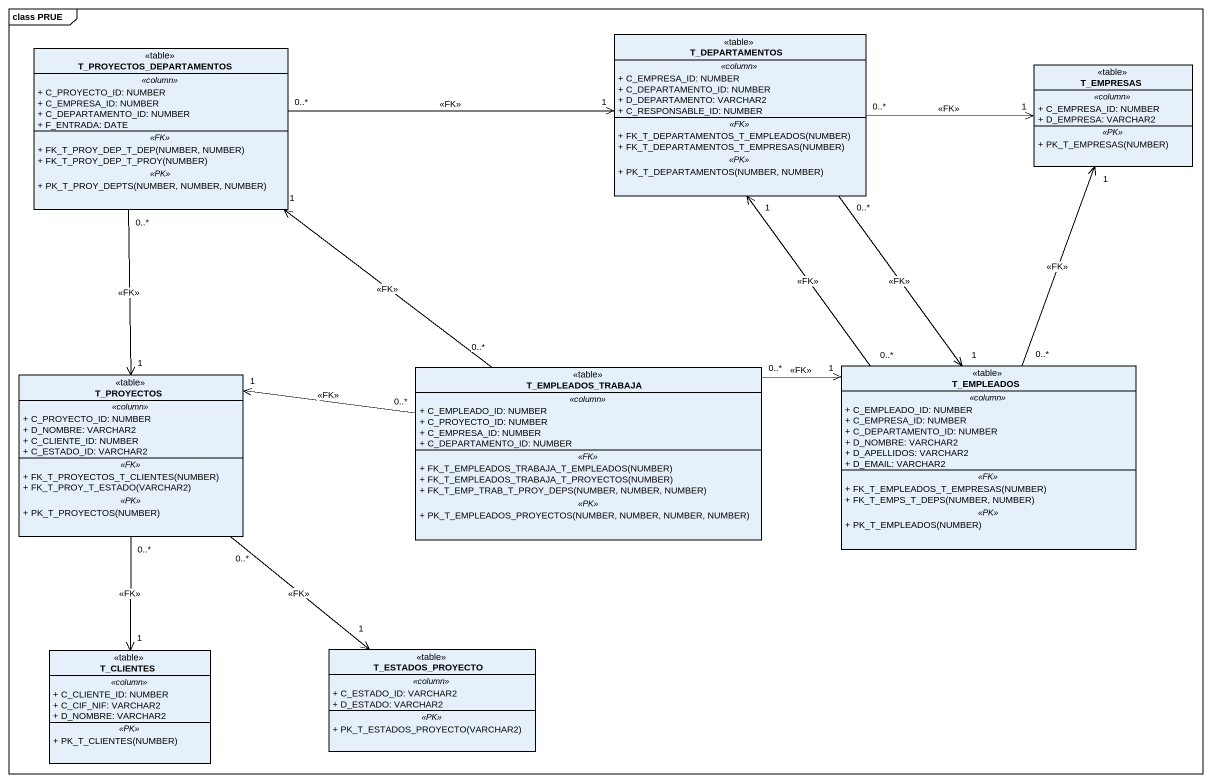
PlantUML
@startuml
mainframe class PRUE
hide circle
hide empty members
skinparam classAttributeIconSize 0
class T_DEPARTAMENTOS <<table>> {
  .. <<column>> ..
  + C_EMPRESA_ID: NUMBER
  + C_DEPARTAMENTO_ID: NUMBER
  + D_DEPARTAMENTO: VARCHAR2
  + C_RESPONSABLE_ID: NUMBER
  .. <<FK>> ..
  + FK_T_DEPARTAMENTOS_T_EMPLEADOS(NUMBER)
  + FK_T_DEPARTAMENTOS_T_EMPRESAS(NUMBER)
  .. <<PK>> ..
  + PK_T_DEPARTAMENTOS(NUMBER, NUMBER)
}
class T_PROYECTOS_DEPARTAMENTOS <<table>> {
  .. <<column>> ..
  + C_PROYECTO_ID: NUMBER
  + C_EMPRESA_ID: NUMBER
  + C_DEPARTAMENTO_ID: NUMBER
  + F_ENTRADA: DATE
  .. <<FK>> ..
  + FK_T_PROY_DEP_T_DEP(NUMBER, NUMBER)
  + FK_T_PROY_DEP_T_PROY(NUMBER)
  .. <<PK>> ..
  + PK_T_PROY_DEPTS(NUMBER, NUMBER, NUMBER)
}
class T_EMPRESAS <<table>> {
  .. <<column>> ..
  + C_EMPRESA_ID: NUMBER
  + D_EMPRESA: VARCHAR2
  .. <<PK>> ..
  + PK_T_EMPRESAS(NUMBER)
}
class T_PROYECTOS <<table>> {
  .. <<column>> ..
  + C_PROYECTO_ID: NUMBER
  + D_NOMBRE: VARCHAR2
  + C_CLIENTE_ID: NUMBER
  + C_ESTADO_ID: VARCHAR2
  .. <<FK>> ..
  + FK_T_PROYECTOS_T_CLIENTES(NUMBER)
  + FK_T_PROY_T_ESTADO(VARCHAR2)
  .. <<PK>> ..
  + PK_T_PROYECTOS(NUMBER)
}
class T_EMPLEADOS_TRABAJA <<table>> {
  .. <<column>> ..
  + C_EMPLEADO_ID: NUMBER
  + C_PROYECTO_ID: NUMBER
  + C_EMPRESA_ID: NUMBER
  + C_DEPARTAMENTO_ID: NUMBER
  .. <<FK>> ..
  + FK_T_EMPLEADOS_TRABAJA_T_EMPLEADOS(NUMBER)
  + FK_T_EMPLEADOS_TRABAJA_T_PROYECTOS(NUMBER)
  + FK_T_EMP_TRAB_T_PROY_DEPS(NUMBER, NUMBER, NUMBER)
  .. <<PK>> ..
  + PK_T_EMPLEADOS_PROYECTOS(NUMBER, NUMBER, NUMBER, NUMBER)
}
class T_EMPLEADOS <<table>> {
  .. <<column>> ..
  + C_EMPLEADO_ID: NUMBER
  + C_EMPRESA_ID: NUMBER
  + C_DEPARTAMENTO_ID: NUMBER
  + D_NOMBRE: VARCHAR2
  + D_APELLIDOS: VARCHAR2
  + D_EMAIL: VARCHAR2
  .. <<FK>> ..
  + FK_T_EMPLEADOS_T_EMPRESAS(NUMBER)
  + FK_T_EMPS_T_DEPS(NUMBER, NUMBER)
  .. <<PK>> ..
  + PK_T_EMPLEADOS(NUMBER)
}
class T_CLIENTES <<table>> {
  .. <<column>> ..
  + C_CLIENTE_ID: NUMBER
  + C_CIF_NIF: VARCHAR2
  + D_NOMBRE: VARCHAR2
  .. <<PK>> ..
  + PK_T_CLIENTES(NUMBER)
}
class T_ESTADOS_PROYECTO <<table>> {
  .. <<column>> ..
  + C_ESTADO_ID: VARCHAR2
  + D_ESTADO: VARCHAR2
  .. <<PK>> ..
  + PK_T_ESTADOS_PROYECTO(VARCHAR2)
}
T_DEPARTAMENTOS "0..*" -right-> "1" T_EMPRESAS : <<FK>>
T_DEPARTAMENTOS "0..*" --> "1" T_EMPLEADOS : <<FK>>
T_PROYECTOS_DEPARTAMENTOS "0..*" -right-> "1" T_DEPARTAMENTOS : <<FK>>
T_PROYECTOS_DEPARTAMENTOS "0..*" --> "1" T_PROYECTOS : <<FK>>
T_PROYECTOS "0..*" --> "1" T_CLIENTES : <<FK>>
T_PROYECTOS "0..*" --> "1" T_ESTADOS_PROYECTO : <<FK>>
T_EMPLEADOS_TRABAJA "0..*" -up-> "1" T_PROYECTOS_DEPARTAMENTOS : <<FK>>
T_EMPLEADOS_TRABAJA "0..*" -left-> "1" T_PROYECTOS : <<FK>>
T_EMPLEADOS_TRABAJA "0..*" -right-> "1" T_EMPLEADOS : <<FK>>
T_EMPLEADOS "0..*" -up-> "1" T_DEPARTAMENTOS : <<FK>>
T_EMPLEADOS "0..*" -up-> "1" T_EMPRESAS : <<FK>>
@enduml
